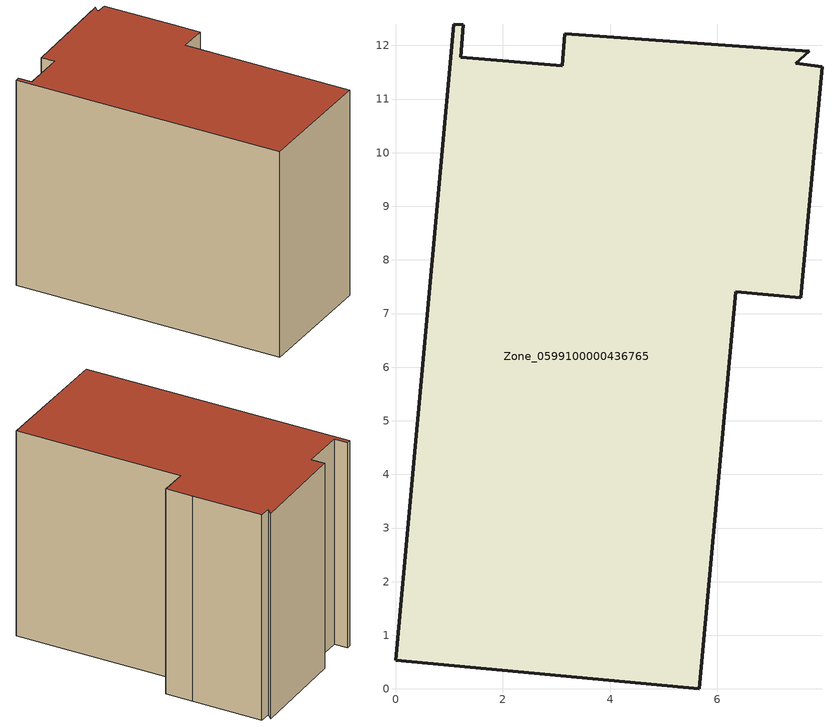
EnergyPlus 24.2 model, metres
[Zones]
Zone_0599100000436765
 floor ground (C_G): 1.08,12.4 1.26,12.38 1.21,11.78 3.11,11.62 3.16,12.22 7.71,11.89 7.46,11.67 7.95,11.6 7.67,8.51 7.55,7.3 6.34,7.41 5.66,0 0,0.53 z0
 wall outside (C_F): 1.26,12.38 1.08,12.4 0,0.53 5.66,0 6.34,7.41 7.55,7.3 7.67,8.51 7.95,11.6 7.46,11.67 7.71,11.89 3.16,12.22 3.11,11.62 1.21,11.78 1.26,12.38 z0:9.32
 roof outside (C_R): 7.46,11.67 7.71,11.89 3.16,12.22 3.11,11.62 1.21,11.78 1.26,12.38 1.08,12.4 0,0.53 5.66,0 6.34,7.41 7.55,7.3 7.67,8.51 7.95,11.6 z9.32
[BUILDING]
Pand.0599100000436765: North Axis=0; Terrain=City; Loads Convergence Tolerance Value=0.04; Temperature Convergence Tolerance Value=0.4; Solar Distribution=FullExterior; Maximum Number of Warmup Days=25; Minimum Number of Warmup Days=1
[Site:Location]
Rotterdam.The.Hague.AP_ZH_NLD Design_Conditions: Latitude=51.96; Longitude=4.45; Time Zone=1; Elevation=-4.5
[SITE:GROUNDTEMPERATURE:BUILDINGSURFACE]
18, 18, 18, 18, 18, 18, 18, 18, 18, 18, 18, 18
[MATERIAL] Thermal Absorptance=0.9; Solar Absorptance=0.7; Visible Absorptance=0.7
Name | Roughness | Thickness | Conductivity | Density | Specific Heat
G.TC.2006-2014 | MediumSmooth | 0.15 | 0.06 | 540 | 1210
F.TC.2006-2014 | Rough | 0.3 | 0.12 | 1920 | 840
R.TC.2006-2014 | MediumRough | 0.2 | 0.08 | 1500 | 1000
[CONSTRUCTION]
C_G: G.TC.2006-2014
C_F: F.TC.2006-2014
C_R: R.TC.2006-2014
[ZONE]
Zone_0599100000436765: Type=1; Multiplier=1; Ceiling Height=Autocalculate; Volume=Autocalculate; Floor Area=autocalculate; Part of Total Floor Area=Yes
[ZONEINFILTRATION:DESIGNFLOWRATE]
Infil_Zone_0599100000436765: Zone or ZoneList or Space or SpaceList=Zone_0599100000436765; Schedule=AlwaysOn; Design Flow Rate Calculation Method=Flow/Area; Flow Rate per Floor Area=0.0015; Constant Term Coefficient=1; Temperature Term Coefficient=0; Velocity Term Coefficient=0; Velocity Squared Term Coefficient=0
[HVACTEMPLATE:ZONE:IDEALLOADSAIRSYSTEM]
Zone_0599100000436765: Maximum Heating Supply Air Temperature=50; Minimum Cooling Supply Air Temperature=13; Maximum Heating Supply Air Humidity Ratio=0.0156; Minimum Cooling Supply Air Humidity Ratio=0.0077; Heating Limit=NoLimit; Cooling Limit=NoLimit; Dehumidification Control Type=ConstantSensibleHeatRatio; Cooling Sensible Heat Ratio=0.7; Dehumidification Setpoint=60; Humidification Control Type=None; Humidification Setpoint=30; Outdoor Air Method=None; Outdoor Air Flow Rate per Person=0.00944; Outdoor Air Flow Rate per Zone Floor Area=0; Outdoor Air Flow Rate per Zone=0; Demand Controlled Ventilation Type=None; Outdoor Air Economizer Type=NoEconomizer; Heat Recovery Type=None; Sensible Heat Recovery Effectiveness=0.7; Latent Heat Recovery Effectiveness=0.65
[ZONECONTROL:THERMOSTAT]
ThermostatControl_Zone_0599100000436765: Zone or ZoneList=Zone_0599100000436765; Control Type Schedule=DualSetpointControlType; Control 1=Thermostat_Zone_0599100000436765; Temperature Difference Between Cutout And Setpoint=0
[THERMOSTATSETPOINT:DUALSETPOINT]
Thermostat_Zone_0599100000436765: Heating Setpoint Temperature Schedule=HeatingSetpoint_Zone_0599100000436765; Cooling Setpoint Temperature Schedule=CoolingSetpoint_Zone_0599100000436765
[SCHEDULE:COMPACT]
HeatingSetpoint_Zone_0599100000436765: Through: 12/31, For: AllDays, Until: 24:00, 21
CoolingSetpoint_Zone_0599100000436765: Through: 12/31, For: AllDays, Until: 24:00, 24
DualSetpointControlType: Through: 12/31, For: AllDays, Until: 24:00, 4
AlwaysOn: Through: 12/31, For: AllDays, Until: 24:00, 1
